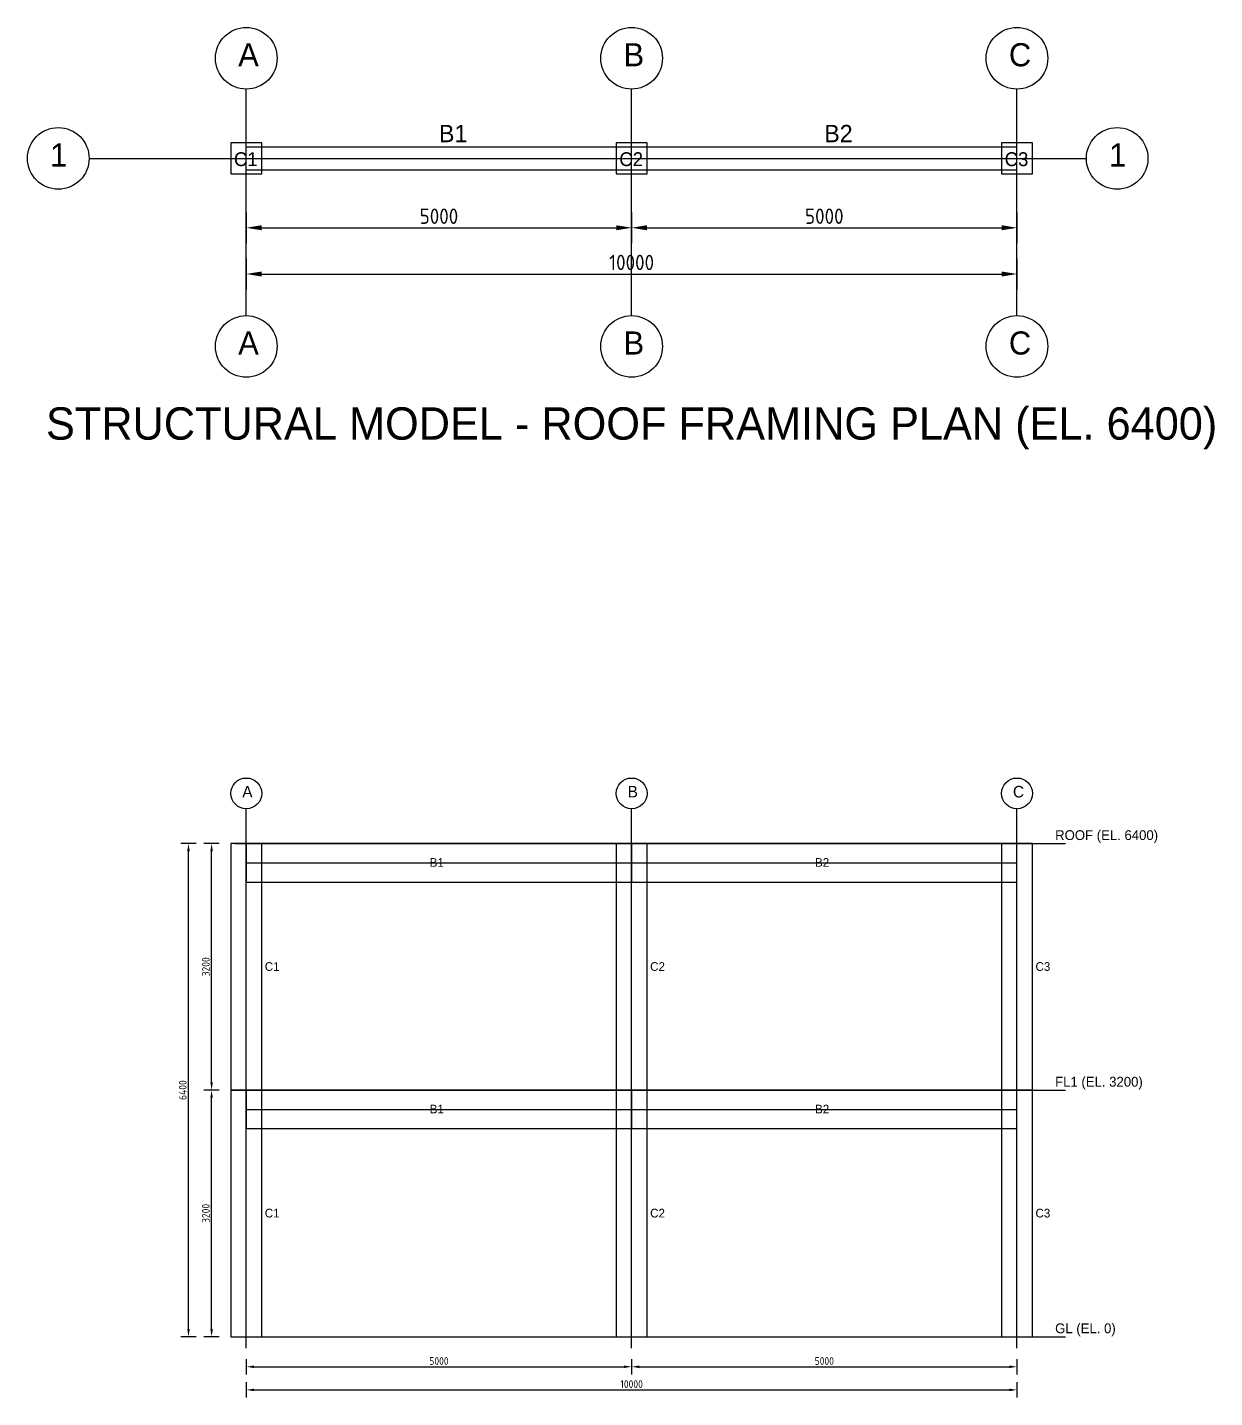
# Model space of a CAD drawing. Header units: metres. Extents: x -2840 to 24431, y -53356 to 1700.
# Drawn here: x -2840 to 12564, y -16080 to 1700 of the extents above; entities that cross this region are included whole.
import ezdxf
from ezdxf.enums import TextEntityAlignment as Align

# ---------------------------------------------------------------- set-up
doc = ezdxf.new("R2010")
doc.units = ezdxf.units.M
for name, color, linetype in [('BEAM', 7, 'Continuous'), ('CENTERLINE', 4, 'Continuous'), ('COLUMN', 7, 'Continuous'), ('DIM_LINEAR', 3, 'Continuous'), ('GRID', 4, 'Continuous'), ('LEVEL', 8, 'Continuous'), ('TEXT', 151, 'Continuous'), ('TITLE', 2, 'Continuous')]:
    doc.layers.add(name, color=color, linetype=linetype)
doc.styles.add('Dimension', font='isocp')
doc.dimstyles.new('DIM_ELEV', dxfattribs={"dimtxt": 100, "dimasz": 100, "dimexe": 100, "dimexo": 100, "dimgap": 25, "dimtad": 1, "dimdsep": 46, "dimtxsty": 'Dimension', "dimcen": 2.5, "dimclrd": 132, "dimclre": 132, "dimclrt": 151, "dimazin": 3, "dimtfac": 1, "dimtmove": 0, "dimatfit": 3, "dimfxl": 100, "dimfxlon": 1})
doc.dimstyles.new('DIM_PLAN', dxfattribs={"dimtxt": 200, "dimasz": 200, "dimexe": 200, "dimexo": 200, "dimgap": 50, "dimtad": 1, "dimdsep": 46, "dimtxsty": 'Dimension', "dimcen": 2.5, "dimclrd": 132, "dimclre": 132, "dimclrt": 151, "dimazin": 3, "dimtfac": 1, "dimtmove": 0, "dimatfit": 3, "dimfxl": 200, "dimfxlon": 1})

msp = doc.modelspace()

# ---------------------------------------------------------------- linework, layer by layer
at = {"layer": 'BEAM'}
for p, q in [((0, 150), (5000, 150)), ((5000, 150), (10000, 150)), ((0, -150), (5000, -150)), ((5000, -150), (10000, -150))]:
    msp.add_line(p, q, dxfattribs=at)
for points in [[(0, -9390), (5000, -9390), (5000, -8890), (0, -8890), (0, -9390)], [(5000, -9390), (10000, -9390), (10000, -8890), (5000, -8890), (5000, -9390)], [(0, -12590), (5000, -12590), (5000, -12090), (0, -12090), (0, -12590)], [(5000, -12590), (10000, -12590), (10000, -12090), (5000, -12090), (5000, -12590)]]:
    msp.add_lwpolyline(points, close=True, dxfattribs=at)
at = {"layer": 'CENTERLINE'}
for p, q in [((0, 0), (5000, 0)), ((5000, 0), (10000, 0)), ((0, -12090), (0, -8890)), ((5000, -12090), (5000, -8890)), ((10000, -12090), (10000, -8890)), ((0, -9140), (5000, -9140)), ((5000, -9140), (10000, -9140)), ((0, -15290), (0, -12090)), ((5000, -15290), (5000, -12090)), ((10000, -15290), (10000, -12090)), ((0, -12340), (5000, -12340)), ((5000, -12340), (10000, -12340))]:
    msp.add_line(p, q, dxfattribs=at)
at = {"layer": 'COLUMN'}
for points in [[(-200, -200), (200, -200), (200, 200), (-200, 200), (-200, -200)], [(4800, -200), (5200, -200), (5200, 200), (4800, 200), (4800, -200)], [(9800, -200), (10200, -200), (10200, 200), (9800, 200), (9800, -200)], [(-200, -12090), (200, -12090), (200, -8890), (-200, -8890), (-200, -12090)], [(4800, -12090), (5200, -12090), (5200, -8890), (4800, -8890), (4800, -12090)], [(9800, -12090), (10200, -12090), (10200, -8890), (9800, -8890), (9800, -12090)], [(-200, -15290), (200, -15290), (200, -12090), (-200, -12090), (-200, -15290)], [(4800, -15290), (5200, -15290), (5200, -12090), (4800, -12090), (4800, -15290)], [(9800, -15290), (10200, -15290), (10200, -12090), (9800, -12090), (9800, -15290)]]:
    msp.add_lwpolyline(points, close=True, dxfattribs=at)
at = {"layer": 'GRID'}
for p, q in [((0, -2040), (0, 900)), ((5000, -2040), (5000, 900)), ((10000, -2040), (10000, 900)), ((-2040, 0), (10900, 0)), ((0, -15440), (0, -8440)), ((5000, -15440), (5000, -8440)), ((10000, -15440), (10000, -8440))]:
    msp.add_line(p, q, dxfattribs=at)
for centre, radius in [((0, 1300), 400), ((5000, 1300), 400), ((10000, 1300), 400), ((-2440, 0), 400), ((11300, 0), 400), ((0, -2440), 400), ((5000, -2440), 400), ((10000, -2440), 400), ((0, -8240), 200), ((5000, -8240), 200), ((10000, -8240), 200)]:
    msp.add_circle(centre, radius, dxfattribs=at)
at = {"layer": 'LEVEL'}
for p, q in [((-150, -8890), (10450, -8890)), ((10450, -8890), (10630, -8890)), ((-150, -12090), (10450, -12090)), ((10450, -12090), (10630, -12090)), ((-150, -15290), (10450, -15290)), ((10450, -15290), (10630, -15290))]:
    msp.add_line(p, q, dxfattribs=at)

# ---------------------------------------------------------------- texts
at = {"layer": 'TEXT'}
for s, height, p in [('A', 300, (-105, 1195)), ('B', 300, (4895, 1195)), ('C', 300, (9895, 1195)), ('B1', 225, (2500, 210)), ('B2', 225, (7500, 210)), ('1', 300, (-2545, -105)), ('1', 300, (11195, -105)), ('C1', 180, (-160, -100)), ('C2', 180, (4840, -100)), ('C3', 180, (9840, -100)), ('A', 300, (-105, -2545)), ('B', 300, (4895, -2545)), ('C', 300, (9895, -2545)), ('A', 150, (-52.5, -8292.5)), ('B', 150, (4947.5, -8292.5)), ('C', 150, (9947.5, -8292.5)), ('ROOF (EL. 6400)', 127.5, (10495, -8845)), ('B1', 112.5, (2380, -9192.5)), ('B2', 112.5, (7380, -9192.5)), ('C1', 112.5, (240, -10542.5)), ('C2', 112.5, (5240, -10542.5)), ('C3', 112.5, (10240, -10542.5)), ('FL1 (EL. 3200)', 127.5, (10495, -12045)), ('B1', 112.5, (2380, -12392.5)), ('B2', 112.5, (7380, -12392.5)), ('C1', 112.5, (240, -13742.5)), ('C2', 112.5, (5240, -13742.5)), ('C3', 112.5, (10240, -13742.5)), ('GL (EL. 0)', 127.5, (10495, -15245))]:
    msp.add_text(s, height=height, dxfattribs=at).set_placement(p)
at = {"layer": 'TITLE'}
msp.add_text('STRUCTURAL MODEL - ROOF FRAMING PLAN (EL. 6400)', height=420, dxfattribs=at).set_placement((5000, -3440), align=Align.MIDDLE_CENTER)

# ---------------------------------------------------------------- dimensions: what is measured, and where the dimension line sits
at = {"layer": 'DIM_LINEAR'}
for base, p1, p2, dimstyle in [((0, -900), (0, 0), (5000, 0), 'DIM_PLAN'), ((0, -1500), (0, 0), (10000, 0), 'DIM_PLAN'), ((5000, -900), (5000, 0), (10000, 0), 'DIM_PLAN'), ((0, -15680), (0, -15290), (5000, -15290), 'DIM_ELEV'), ((0, -15980), (0, -15290), (10000, -15290), 'DIM_ELEV'), ((5000, -15680), (5000, -15290), (10000, -15290), 'DIM_ELEV')]:
    msp.add_linear_dim(base=base, p1=p1, p2=p2, dimstyle=dimstyle, dxfattribs=at).render()
for base, p1, p2 in [((-750, -15290), (0, -15290), (0, -8890)), ((-450, -12090), (0, -12090), (0, -8890)), ((-450, -15290), (0, -15290), (0, -12090))]:
    msp.add_linear_dim(base=base, p1=p1, p2=p2, angle=90, dimstyle='DIM_ELEV', dxfattribs=at).render()

doc.saveas('drawing.dxf')
